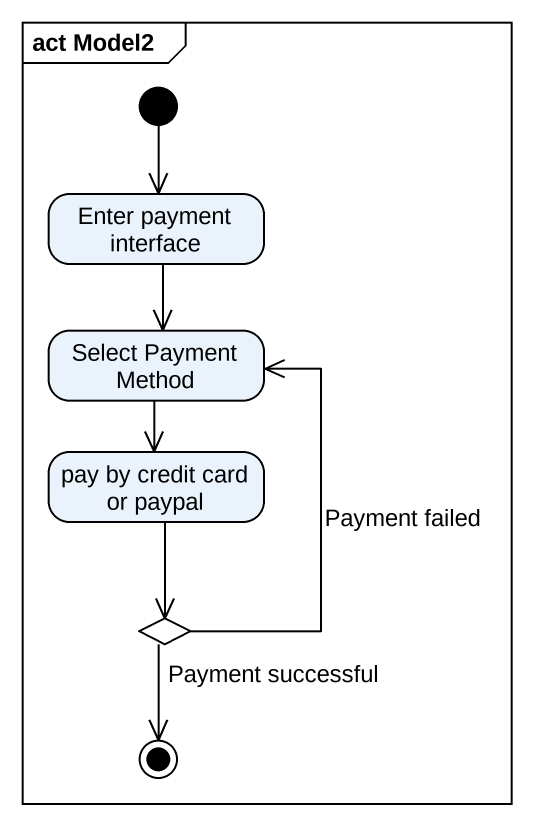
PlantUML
@startuml
mainframe act Model2
hide empty description
state "Enter payment interface" as Enter_payment_interface
state "Select Payment Method" as Select_Payment_Method
state "pay by credit card or paypal" as pay_by_credit_card_or_paypal
state choice1 <<choice>>
[*] --> Enter_payment_interface
Enter_payment_interface --> Select_Payment_Method
Select_Payment_Method --> pay_by_credit_card_or_paypal
pay_by_credit_card_or_paypal --> choice1
choice1 -up-> Select_Payment_Method : Payment failed
choice1 --> [*] : Payment successful
@enduml
